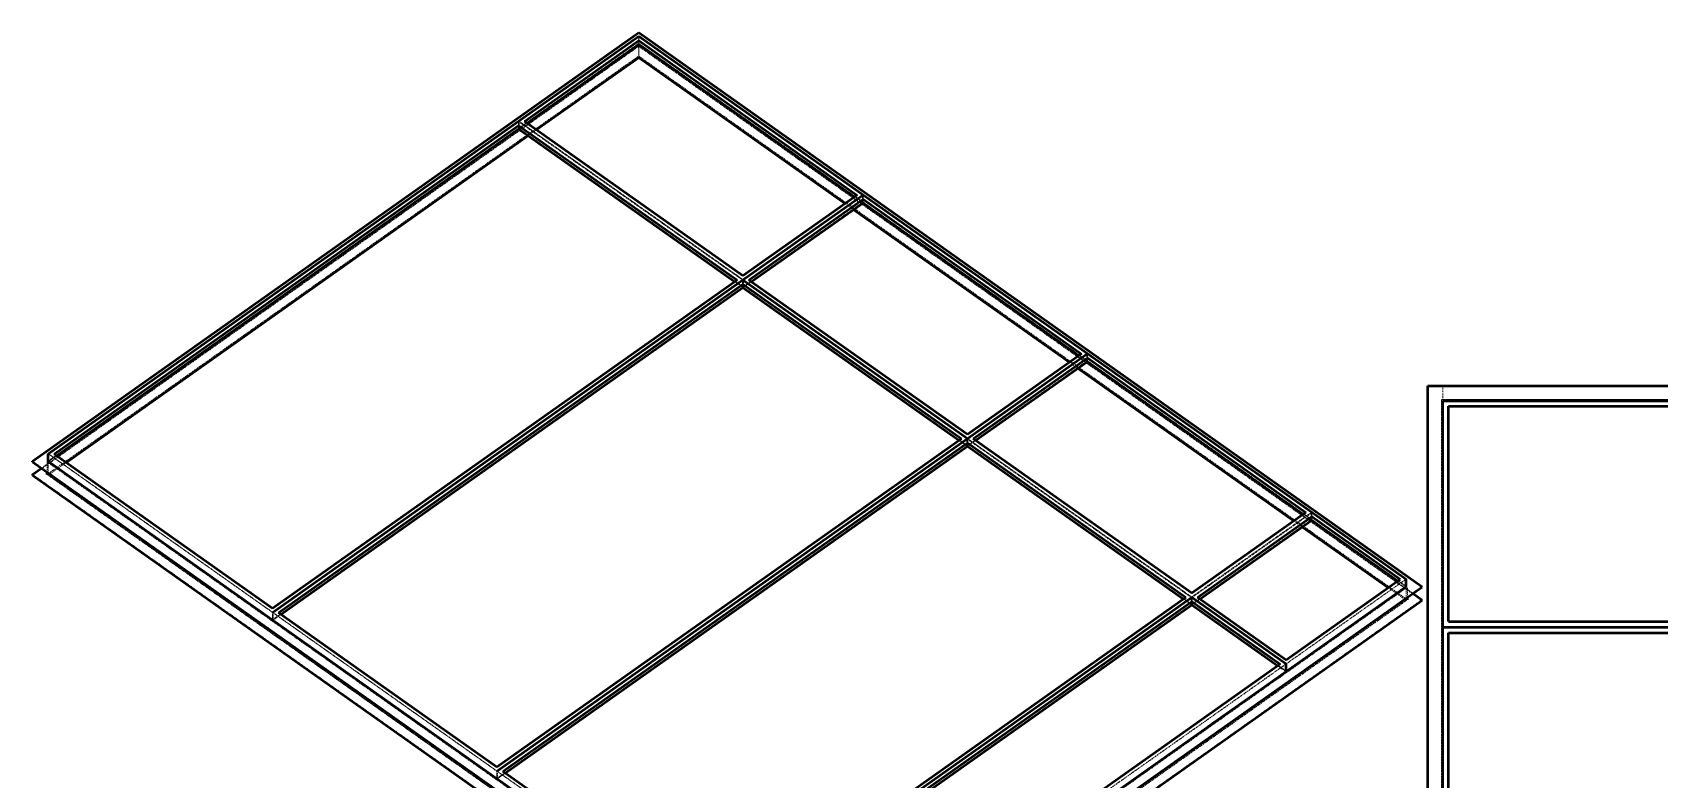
# Model space of a CAD drawing. Header units: millimetres. Extents: x 1091 to 14628, y 360 to 10440.
# Drawn here: x 1288 to 5672, y 3976 to 5988 of the extents above; entities that cross this region are included whole.
import ezdxf

# ---------------------------------------------------------------- set-up
doc = ezdxf.new("R2010")
doc.units = ezdxf.units.MM
doc.linetypes.add('Hidden', pattern=[15, 5, -3, 5, -2])
for name, color, linetype, lineweight in [('Default', 7, 'Continuous', 50), ('Edges', 7, 'Hidden', 15), ('HiddenEdges', 2, 'Hidden', 15), ('HiddenSilhouettes', 2, 'Hidden', 15), ('Silhouettes', 7, 'Continuous', 50)]:
    doc.layers.add(name, color=color, linetype=linetype, lineweight=lineweight)

# ---------------------------------------------------------------- blocks, each defined once
blk = doc.blocks.new('Top')
at = {"layer": 'HiddenEdges'}
for points in [[(-2353, 1503, 0), (1553, 1503, 0)], [(-2353, -1503, 0), (-2353, 1503, 0)], [(-2350, 1503, 0), (2353, 1503, 0)], [(-2348.8, 1498.8, 0), (-1211.2, 1498.8, 0)], [(-2348.8, 891.2, 0), (-2348.8, 1498.8, 0)], [(-2348.8, 891.2, 0), (-1211.2, 891.2, 0)], [(-2348.8, 888.8, 0), (-1211.2, 888.8, 0)], [(-2348.8, -1498.8, 0), (-2348.8, 888.8, 0)]]:
    blk.add_polyline3d(points, dxfattribs=at)
at = {"layer": 'HiddenSilhouettes'}
for points in [[(-2350, 1500, 0), (-2350, 1540, 0)], [(-2350, 770, 0), (-2350, 1155, 0)]]:
    blk.add_polyline3d(points, dxfattribs=at)
at = {"layer": 'Silhouettes'}
for points in [[(-2390, -1540, 0), (-2390, 1540, 0)], [(-2390, 1540, 0), (1590, 1540, 0)], [(-2350, 890, 0), (-2350, 1500, 0)], [(-2350, 1500, 0), (-1210, 1500, 0)], [(-1792.5, 1500, 0), (1195, 1500, 0)], [(-2335, 905, 0), (-2335, 1485, 0)], [(-2335, 1485, 0), (-1225, 1485, 0)], [(-2350, -1500, 0), (-2350, 890, 0)], [(-2350, 890, 0), (-1210, 890, 0)], [(-2335, 905, 0), (-1225, 905, 0)], [(-2335, 875, 0), (-1225, 875, 0)], [(-2335, -1485, 0), (-2335, 875, 0)]]:
    blk.add_polyline3d(points, dxfattribs=at)
blk.add_polyline3d([(-2350, 1540, 0)], close=True, dxfattribs=at)
blk = doc.blocks.new('Isometric')
at = {"layer": 'Edges'}
for points in [[(-601, 3294.5), (183.8, 2739.5)], [(-601, 3293.7), (-601, 3294.5)], [(-601, 3233.1), (-601, 3281.4)], [(-2701.1, 1809.5), (-1032.4, 2989.5)], [(-1032.4, 2988.7), (-1032.4, 2989.5)], [(-1032.4, 2989.5), (-247.5, 2434.5)], [(-1032.4, 2976.4), (-1032.4, 2988.7)], [(205.1, 2723.7), (205.1, 2724.5)], [(205.1, 2711.4), (205.1, 2723.7)], [(-1895, 1239.5), (-226.3, 2419.5)], [(-226.3, 2418.7), (-226.3, 2419.5)], [(-226.3, 2419.5), (558.6, 1864.5)], [(1011.2, 2154.5), (1796.1, 1599.5)], [(1011.2, 2141.4), (1011.2, 2153.7)], [(579.8, 1848.7), (579.8, 1849.5)], [(-2778.9, 1782.6), (35.4, -207.4)], [(-2722.4, 1809.5), (-1916.3, 1239.5)], [(-2778.9, 1735.3), (35.4, -254.7)], [(1385.9, 1294.5), (1817.3, 1599.5)], [(1817.3, 1583.7), (1817.3, 1584.5)], [(1817.3, 1584.5), (2135.5, 1359.5)], [(1725.3, 1054.5), (2156.7, 1359.5)], [(35.4, -207.4), (2213.2, 1332.6)], [(-1916.3, 1212.6), (-1916.3, 1239.5)], [(-282.8, 99.5), (1385.9, 1279.5)], [(35.4, -254.7), (2213.2, 1285.3)], [(35.4, -217.7), (2160.9, 1285.3)], [(1385.9, 1278.7), (1385.9, 1279.5)], [(35.4, -140.5), (1725.3, 1054.5)], [(-1110.2, 642.6), (-1110.2, 669.5)], [(-1110.2, 669.5), (-304.1, 99.5)]]:
    blk.add_lwpolyline(points, dxfattribs=at)
for points in [[(-1011.2, 3004.5, 0), (-601, 3294.5, 0)], [(-601, 3281.4, 0), (-601, 3293.7, 0)], [(-1032.4, 3004.5, 0), (-226.3, 2434.5, 0)], [(-205.1, 2434.5, 0), (205.1, 2724.5, 0)], [(205.1, 2724.5, 0), (989.9, 2169.5, 0)], [(-226.3, 2406.4, 0), (-226.3, 2418.7, 0)], [(601, 1864.5, 0), (1011.2, 2154.5, 0)], [(1011.2, 2153.7, 0), (1011.2, 2154.5, 0)], [(-1088.9, 669.5, 0), (579.8, 1849.5, 0)], [(579.8, 1864.5, 0), (1385.9, 1294.5, 0)], [(579.8, 1849.5, 0), (1364.7, 1294.5, 0)], [(579.8, 1836.4, 0), (579.8, 1848.7, 0)], [(-2726.6, 1735.3, 0), (35.4, -217.7, 0)], [(1407.1, 1294.5, 0), (1817.3, 1584.5, 0)], [(1817.3, 1571.4, 0), (1817.3, 1583.7, 0)], [(-1916.3, 1239.5, 0), (-1110.2, 669.5, 0)], [(1385.9, 1279.5, 0), (1704.1, 1054.5, 0)], [(1385.9, 1266.4, 0), (1385.9, 1278.7, 0)]]:
    blk.add_polyline3d(points, dxfattribs=at)
at = {"layer": 'HiddenEdges'}
for points in [[(-2778.9, 1780.5), (-601, 3320.5)], [(-601, 3320.5), (2213.2, 1330.5)], [(-601, 3282.6), (-601, 3309.5)], [(-601, 3283.5), (2160.9, 1330.5)], [(-601, 3238.3), (-601, 3283.5)], [(-601, 3281.4), (-601, 3282.6)], [(-601, 3282.6), (2156.7, 1332.6)], [(-601, 3273.1), (2213.2, 1283.1)], [(-1032.4, 2977.6), (-1032.4, 3004.5)], [(-1032.4, 2988.7), (-1032.4, 3002.5)], [(-1030.7, 3003.7), (-226.3, 2434.9)], [(-1011.2, 3003.7), (-226.3, 2448.7)], [(-1030.7, 2977.6), (-226.3, 2408.8)], [(-226.3, 2448.7), (183.8, 2738.7)], [(-226.3, 2407.6), (205.1, 2712.6)], [(205.1, 2712.6), (205.1, 2739.5)], [(205.1, 2712.6), (1011.2, 2142.6)], [(-226.3, 2408.8), (-226.3, 2434.9)], [(-226.3, 2418.7), (-226.3, 2432.5)], [(-205.1, 2433.7), (579.8, 1878.7)], [(579.8, 1878.7), (989.9, 2168.7)], [(579.8, 1864.9), (1009.5, 2168.7)], [(579.8, 1878.7), (579.8, 1879.5)], [(-1110.2, 669.9), (578.1, 1863.7)], [(-1110.2, 643.8), (578.1, 1837.6)], [(579.8, 1838.8), (579.8, 1864.9)], [(579.8, 1848.7), (579.8, 1862.5)], [(581.5, 1863.7), (1385.9, 1294.9)], [(581.5, 1837.6), (1385.9, 1268.8)], [(601, 1863.7), (1385.9, 1308.7)], [(-2720.7, 1808.7), (-1916.3, 1239.9)], [(-2720.7, 1782.6), (-1916.3, 1213.8)], [(-2701.1, 1808.7), (-1916.3, 1253.7)], [(-2722.4, 1733.1), (35.4, -216.9)], [(1385.9, 1308.7), (1796.1, 1598.7)], [(1817.3, 1583.7), (1817.3, 1597.5)], [(1385.9, 1268.8), (1815.6, 1572.6)], [(1817.3, 1572.6), (2156.7, 1332.6)], [(-304.1, 113.7), (1364.7, 1293.7)], [(-304.1, 99.9), (1384.2, 1293.7)], [(1385.9, 1308.7), (1385.9, 1309.5)], [(1385.9, 1268.8), (1385.9, 1294.9)], [(1385.9, 1267.6), (1385.9, 1294.5)], [(1385.9, 1278.7), (1385.9, 1292.5)], [(1407.1, 1293.7), (1725.3, 1068.7)], [(-1916.3, 1253.7), (-1916.3, 1254.5)], [(-1916.3, 1213.8), (-1916.3, 1239.9)], [(-304.1, 73.8), (1384.2, 1267.6)], [(1385.9, 1267.6), (1725.3, 1027.6)], [(1725.3, 1068.7), (1725.3, 1069.5)], [(1725.3, 1028.8), (1725.3, 1054.9)], [(35.4, -166.2), (1723.6, 1027.6)], [(-1110.2, 683.7), (-1110.2, 684.5)], [(-1110.2, 643.8), (-1110.2, 669.9)], [(-1108.5, 668.7), (-304.1, 99.9)], [(-1108.5, 642.6), (-304.1, 73.8)]]:
    blk.add_lwpolyline(points, dxfattribs=at)
for points in [[(-2726.6, 1780.5, 0), (-601, 3283.5, 0)], [(-2722.4, 1782.6, 0), (-601, 3282.6, 0)], [(-601, 3320.5, 0), (-601, 3322.6, 0)], [(-601, 3293.7, 0), (-601, 3307.5, 0)], [(-2778.9, 1733.1, 0), (-601, 3273.1, 0)], [(-2722.4, 1782.6, 0), (-1032.4, 2977.6, 0)], [(-1032.4, 2977.6, 0), (-226.3, 2407.6, 0)], [(-226.3, 2434.9, 0), (203.4, 2738.7, 0)], [(-226.3, 2408.8, 0), (203.4, 2712.6, 0)], [(205.1, 2723.7, 0), (205.1, 2737.5, 0)], [(-1916.3, 1253.7, 0), (-247.5, 2433.7, 0)], [(-1916.3, 1239.9, 0), (-228, 2433.7, 0)], [(-1916.3, 1213.8, 0), (-228, 2407.6, 0)], [(-226.3, 2448.7, 0), (-226.3, 2449.5, 0)], [(-224.6, 2433.7, 0), (579.8, 1864.9, 0)], [(-224.6, 2407.6, 0), (579.8, 1838.8, 0)], [(1011.2, 2153.7, 0), (1011.2, 2167.5, 0)], [(579.8, 1838.8, 0), (1009.5, 2142.6, 0)], [(1011.2, 2142.6, 0), (1817.3, 1572.6, 0)], [(-1110.2, 683.7, 0), (558.6, 1863.7, 0)], [(579.8, 1837.6, 0), (1385.9, 1267.6, 0)], [(1385.9, 1294.9, 0), (1815.6, 1598.7, 0)], [(1385.9, 1267.6, 0), (1817.3, 1572.6, 0)], [(1725.3, 1054.9, 0), (2155, 1358.7, 0)], [(1725.3, 1068.7, 0), (2135.5, 1358.7, 0)], [(1387.6, 1293.7, 0), (1725.3, 1054.9, 0)], [(1725.3, 1028.8, 0), (2155, 1332.6, 0)], [(-1914.6, 1238.7, 0), (-1110.2, 669.9, 0)], [(-1895, 1238.7, 0), (-1110.2, 683.7, 0)], [(35.4, -216.9, 0), (2156.7, 1283.1, 0)], [(1387.6, 1267.6, 0), (1725.3, 1028.8, 0)], [(-1914.6, 1212.6, 0), (-1110.2, 643.8, 0)], [(35.4, -140.1, 0), (1723.6, 1053.7, 0)], [(35.4, -126.3, 0), (1704.1, 1053.7, 0)], [(-1088.9, 668.7, 0), (-304.1, 113.7, 0)]]:
    blk.add_polyline3d(points, dxfattribs=at)
at = {"layer": 'HiddenSilhouettes'}
for points in [[(-2746.9, 1757.9), (-601, 3275.3)], [(-1030.7, 3003.7), (-601, 3307.5)], [(-601, 3307.5), (203.4, 2738.7)], [(-601, 3275.3), (2181.2, 1307.9)], [(-2726.6, 1735.3), (-601, 3238.3)], [(-601, 3238.3), (2160.9, 1285.3)], [(-2720.7, 1808.7), (-1032.4, 3002.5)], [(-1032.4, 3002.5), (-228, 2433.7)], [(-1030.7, 2977.6), (-1030.7, 3003.7)], [(-1030.7, 2977.6), (-1001.9, 2998)], [(-1011.2, 3003.7), (-1011.2, 3004.5)], [(-1011.2, 3003.7), (-1010.6, 3004.1)], [(-998.2, 2952.3), (-967.8, 2973.8)], [(-224.6, 2433.7), (205.1, 2737.5)], [(174.6, 2733), (203.4, 2712.6)], [(183.8, 2738.7), (183.8, 2739.5)], [(203.4, 2712.6), (203.4, 2738.7)], [(205.1, 2737.5), (1009.5, 2168.7)], [(-1914.6, 1238.7), (-226.3, 2432.5)], [(-256.7, 2428), (-228, 2407.6)], [(-248.1, 2434.1), (-247.5, 2433.7)], [(-247.5, 2433.7), (-247.5, 2434.5)], [(-228, 2407.6), (-228, 2433.7)], [(-226.3, 2407.6), (-226.3, 2434.5)], [(-226.3, 2432.5), (578.1, 1863.7)], [(-224.6, 2407.6), (-224.6, 2433.7)], [(980.7, 2163), (1009.5, 2142.6)], [(989.3, 2169.1), (989.9, 2168.7)], [(989.9, 2168.7), (989.9, 2169.5)], [(1009.5, 2142.6), (1009.5, 2168.7)], [(1011.2, 2142.6), (1011.2, 2169.5)], [(579.8, 1837.6), (1011.2, 2142.6)], [(946.6, 2138.8), (977, 2117.3)], [(-1110.2, 642.6), (579.8, 1837.6)], [(549.4, 1858), (578.1, 1837.6)], [(558, 1864.1), (558.6, 1863.7)], [(558.6, 1863.7), (558.6, 1864.5)], [(578.1, 1837.6), (578.1, 1863.7)], [(579.8, 1837.6), (579.8, 1864.5)], [(579.8, 1862.5), (1384.2, 1293.7)], [(581.5, 1837.6), (581.5, 1863.7)], [(601, 1863.7), (601, 1864.5)], [(-2726.6, 1780.5), (35.4, -172.5)], [(-2722.4, 1733.1), (-2722.4, 1782.6)], [(-2722.4, 1733.1), (-2657.8, 1778.8)], [(-2720.7, 1782.6), (-2720.7, 1808.7)], [(-2701.1, 1808.7), (-2701.1, 1809.5)], [(1786.8, 1593), (1815.6, 1572.6)], [(1795.5, 1599.1), (1796.1, 1598.7)], [(1796.1, 1598.7), (1796.1, 1599.5)], [(1815.6, 1572.6), (1815.6, 1598.7)], [(1817.3, 1572.6), (1817.3, 1599.5)], [(1817.3, 1597.5), (2155, 1358.7)], [(2134.9, 1359.1), (2135.5, 1358.7)], [(2135.5, 1358.7), (2135.5, 1359.5)], [(2155, 1332.6), (2155, 1358.7)], [(-302.4, 98.7), (1385.9, 1292.5)], [(35.4, -172.5), (2160.9, 1330.5)], [(1384.2, 1267.6), (1384.2, 1293.7)], [(1387.6, 1267.6), (1387.6, 1293.7)], [(1407.1, 1293.7), (1407.1, 1294.5)], [(2092.1, 1328.8), (2156.7, 1283.1)], [(2156.7, 1283.1), (2156.7, 1332.6)], [(2160.9, 1293.5), (2160.9, 1330.5)], [(-1914.6, 1212.6), (-1914.6, 1238.7)], [(-1895, 1238.7), (-1895, 1239.5)], [(-1895, 1238.7), (-1894.4, 1239.1)], [(-304.1, 72.6), (1385.9, 1267.6)], [(1703.5, 1054.1), (1704.1, 1053.7)], [(1723.6, 1027.6), (1723.6, 1053.7)], [(1694.9, 1048), (1723.6, 1027.6)], [(-1108.5, 642.6), (-1108.5, 668.7)], [(-1088.9, 668.7), (-1088.3, 669.1)]]:
    blk.add_lwpolyline(points, dxfattribs=at)
for points in [[(140.5, 2708.8, 0), (170.9, 2687.3, 0)], [(183.2, 2739.1, 0), (183.8, 2738.7, 0)], [(-1916.3, 1212.6, 0), (-226.3, 2407.6, 0)], [(-226.3, 2407.6, 0), (579.8, 1837.6, 0)], [(-224.6, 2407.6, 0), (-195.8, 2428, 0)], [(-205.1, 2433.7, 0), (-205.1, 2434.5, 0)], [(-205.1, 2433.7, 0), (-204.5, 2434.1, 0)], [(581.5, 1863.7, 0), (1011.2, 2167.5, 0)], [(1011.2, 2167.5, 0), (1815.6, 1598.7, 0)], [(-1108.5, 668.7, 0), (579.8, 1862.5, 0)], [(581.5, 1837.6, 0), (610.3, 1858, 0)], [(601, 1863.7, 0), (601.6, 1864.1, 0)], [(-2726.6, 1743.5, 0), (-2726.6, 1780.5, 0)], [(-2720.7, 1782.6, 0), (-2691.9, 1803, 0)], [(-2701.1, 1808.7, 0), (-2700.5, 1809.1, 0)], [(1387.6, 1293.7, 0), (1817.3, 1597.5, 0)], [(1752.7, 1568.8, 0), (1783.1, 1547.3, 0)], [(2126.2, 1353, 0), (2155, 1332.6, 0)], [(1355.5, 1288, 0), (1384.2, 1267.6, 0)], [(1364.1, 1294.1, 0), (1364.7, 1293.7, 0)], [(1364.7, 1293.7, 0), (1364.7, 1294.5, 0)], [(1385.9, 1292.5, 0), (1723.6, 1053.7, 0)], [(1387.6, 1267.6, 0), (1416.4, 1288, 0)], [(1407.1, 1293.7, 0), (1407.7, 1294.1, 0)], [(-1914.6, 1212.6, 0), (-1885.8, 1233, 0)], [(1704.1, 1053.7, 0), (1704.1, 1054.5, 0)], [(-1108.5, 642.6, 0), (-1079.7, 663, 0)], [(-1088.9, 668.7, 0), (-1088.9, 669.5, 0)]]:
    blk.add_polyline3d(points, dxfattribs=at)
at = {"layer": 'Silhouettes'}
for points in [[(-2778.9, 1782.6), (-601, 3322.6)], [(-601, 3322.6), (2213.2, 1332.6)], [(-601, 3293.7), (183.2, 2739.1)], [(-601, 3281.4), (174.6, 2733)], [(-967.8, 2973.8), (-601, 3233.1)], [(-601, 3233.1), (140.5, 2708.8)], [(-2722.4, 1809.5), (-1032.4, 3004.5)], [(-1032.4, 2988.7), (-248.1, 2434.1)], [(-1011.2, 3004.5), (-226.3, 2449.5)], [(-226.3, 2449.5), (183.8, 2739.5)], [(205.1, 2739.5), (1011.2, 2169.5)], [(205.1, 2711.4), (980.7, 2163)], [(-1894.4, 1239.1), (-226.3, 2418.7)], [(-226.3, 2434.5), (579.8, 1864.5)], [(-205.1, 2434.5), (579.8, 1879.5)], [(579.8, 1879.5), (989.9, 2169.5)], [(579.8, 1864.5), (1011.2, 2169.5)], [(1011.2, 2169.5), (1817.3, 1599.5)], [(610.3, 1858), (1011.2, 2141.4)], [(1011.2, 2153.7), (1795.5, 1599.1)], [(1011.2, 2141.4), (1786.8, 1593)], [(-1079.7, 663), (579.8, 1836.4)], [(579.8, 1848.7), (1364.1, 1294.1)], [(579.8, 1836.4), (1355.5, 1288)], [(601, 1864.5), (1385.9, 1309.5)], [(-2778.9, 1780.5), (35.4, -209.5)], [(-2778.9, 1735.3), (-2746.9, 1757.9)], [(-2722.4, 1782.6), (35.4, -167.4)], [(-2778.9, 1733.1), (35.4, -256.9)], [(-2726.6, 1735.3), (-2726.6, 1743.5)], [(1385.9, 1309.5), (1796.1, 1599.5)], [(1407.7, 1294.1), (1817.3, 1583.7)], [(1817.3, 1599.5), (2156.7, 1359.5)], [(1817.3, 1583.7), (2134.9, 1359.1)], [(1416.4, 1288), (1817.3, 1571.4)], [(1783.1, 1547.3), (2092.1, 1328.8)], [(1817.3, 1571.4), (2126.2, 1353)], [(2156.7, 1332.6), (2156.7, 1359.5)], [(35.4, -209.5), (2213.2, 1330.5)], [(1385.9, 1294.5), (1725.3, 1054.5)], [(1407.1, 1294.5), (1725.3, 1069.5)], [(2160.9, 1285.3), (2160.9, 1293.5)], [(2181.2, 1307.9), (2213.2, 1285.3)], [(2213.2, 1330.5), (2213.2, 1332.6)], [(-1895, 1239.5), (-1110.2, 684.5)], [(-282.2, 99.1), (1385.9, 1278.7)], [(-273.6, 93), (1385.9, 1266.4)], [(35.4, -256.9), (2213.2, 1283.1)], [(1725.3, 1027.6), (1725.3, 1054.5)], [(1446.8, 830.7), (1725.3, 1027.6)], [(-1088.9, 669.5), (-304.1, 114.5)], [(-1110.2, 642.6), (-694.7, 348.9)]]:
    blk.add_lwpolyline(points, dxfattribs=at)
for points in [[(-1032.4, 3004.5, 0), (-601, 3309.5, 0)], [(-1010.6, 3004.1, 0), (-601, 3293.7, 0)], [(-1001.9, 2998, 0), (-601, 3281.4, 0)], [(-601, 3309.5, 0), (205.1, 2739.5, 0)], [(-2700.5, 1809.1, 0), (-1032.4, 2988.7, 0)], [(-2691.9, 1803, 0), (-1032.4, 2976.4, 0)], [(-2657.8, 1778.8, 0), (-998.2, 2952.3, 0)], [(-1032.4, 2976.4, 0), (-256.7, 2428, 0)], [(-226.3, 2434.5, 0), (205.1, 2739.5, 0)], [(-204.5, 2434.1, 0), (205.1, 2723.7, 0)], [(-195.8, 2428, 0), (205.1, 2711.4, 0)], [(205.1, 2723.7, 0), (989.3, 2169.1, 0)], [(170.9, 2687.3, 0), (946.6, 2138.8, 0)], [(-1916.3, 1254.5, 0), (-247.5, 2434.5, 0)], [(-1916.3, 1239.5, 0), (-226.3, 2434.5, 0)], [(-1885.8, 1233, 0), (-226.3, 2406.4, 0)], [(-226.3, 2418.7, 0), (558, 1864.1, 0)], [(-226.3, 2406.4, 0), (549.4, 1858, 0)], [(601.6, 1864.1, 0), (1011.2, 2153.7, 0)], [(977, 2117.3, 0), (1752.7, 1568.8, 0)], [(-1110.2, 684.5, 0), (558.6, 1864.5, 0)], [(-1110.2, 669.5, 0), (579.8, 1864.5, 0)], [(-1088.3, 669.1, 0), (579.8, 1848.7, 0)], [(-2778.9, 1780.5, 0), (-2778.9, 1782.6, 0)], [(-2722.4, 1782.6, 0), (-2722.4, 1809.5, 0)], [(-2701.1, 1809.5, 0), (-1916.3, 1254.5, 0)], [(-2778.9, 1733.1, 0), (-2778.9, 1735.3, 0)], [(1725.3, 1069.5, 0), (2135.5, 1359.5, 0)], [(-304.1, 114.5, 0), (1364.7, 1294.5, 0)], [(-304.1, 99.5, 0), (1385.9, 1294.5, 0)], [(35.4, -167.4, 0), (2156.7, 1332.6, 0)], [(1385.9, 1278.7, 0), (1703.5, 1054.1, 0)], [(1385.9, 1266.4, 0), (1694.9, 1048, 0)], [(2213.2, 1283.1, 0), (2213.2, 1285.3, 0)], [(-1916.3, 1212.6, 0), (-1389.5, 840.1, 0)], [(35.4, -125.5, 0), (1704.1, 1054.5, 0)]]:
    blk.add_polyline3d(points, dxfattribs=at)

msp = doc.modelspace()

# ---------------------------------------------------------------- block references
at = {"layer": 'Default', "xscale": 0.75, "yscale": 0.75, "zscale": 0.75}
msp.add_blockref('Isometric', (3372, 3496), dxfattribs=at)
at = {"layer": 'Default'}
msp.add_blockref('Top', (7438, 3496), dxfattribs=at)

doc.saveas('drawing.dxf')
